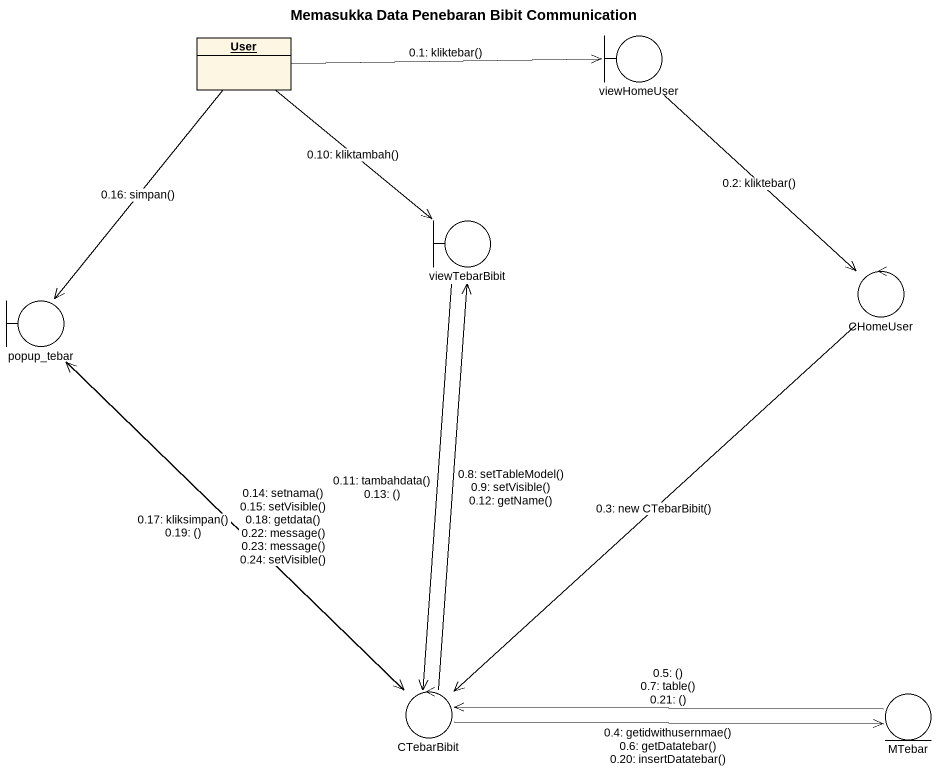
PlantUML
@startuml
title Memasukka Data Penebaran Bibit Communication
allowmixing
hide circle
hide empty members
object User
boundary viewHomeUser
boundary viewTebarBibit
control CHomeUser
boundary popup_tebar
control CTebarBibit
entity MTebar
User -right-> viewHomeUser : 0.1: kliktebar()
viewHomeUser --> CHomeUser : 0.2: kliktebar()
CHomeUser --> CTebarBibit : 0.3: new CTebarBibit()
CTebarBibit -right-> MTebar : 0.4: getidwithusernmae()\n0.6: getDatatebar()\n0.20: insertDatatebar()
MTebar -left-> CTebarBibit : 0.5: ()\n0.7: table()\n0.21: ()
CTebarBibit -up-> viewTebarBibit : 0.8: setTableModel()\n0.9: setVisible()\n0.12: getName()
User --> viewTebarBibit : 0.10: kliktambah()
viewTebarBibit --> CTebarBibit : 0.11: tambahdata()\n0.13: ()
CTebarBibit -up-> popup_tebar : 0.14: setnama()\n0.15: setVisible()\n0.18: getdata()\n0.22: message()\n0.23: message()\n0.24: setVisible()
User --> popup_tebar : 0.16: simpan()
popup_tebar --> CTebarBibit : 0.17: kliksimpan()\n0.19: ()
@enduml
